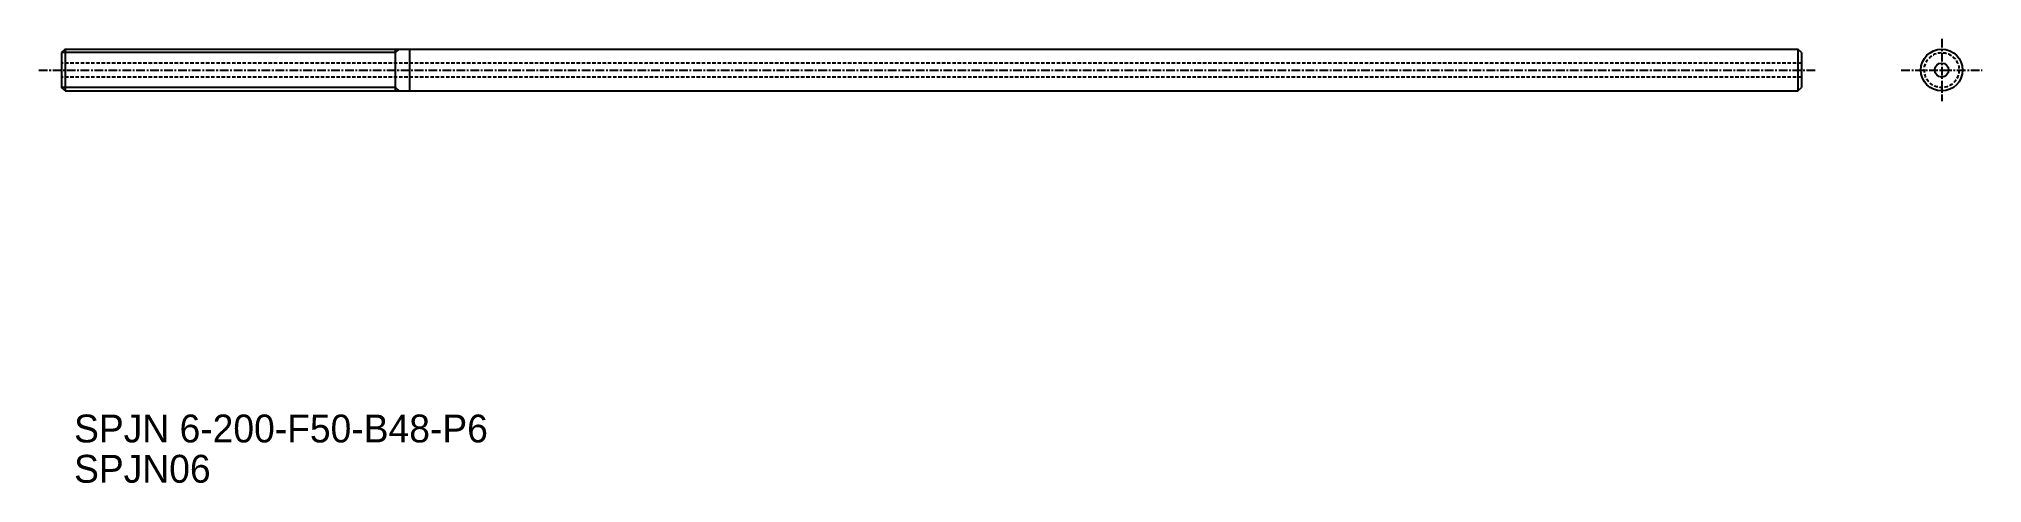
# Model space of a CAD drawing. Extents: x 151 to 430, y 78 to 142.
import ezdxf

# ---------------------------------------------------------------- set-up
doc = ezdxf.new("R2010")
doc.units = 0
doc.linetypes.add('CENTER', pattern=[2, 1.25, -0.25, 0.25, -0.25])
doc.linetypes.add('DASHED', pattern=[0.75, 0.5, -0.25])
doc.layers.get('0').update_dxf_attribs({"linetype": 'CONTINUOUS'})
doc.layers.add('CENTER', color=1, linetype='CENTER')

msp = doc.modelspace()

# ---------------------------------------------------------------- linework, layer by layer
at = {"color": 7, "linetype": 'CONTINUOUS'}
for p, q in [((154.83, 140.71), (154.33, 140.21)), ((154.33, 140.21), (154.33, 135.21)), ((154.83, 140.71), (403.83, 140.71)), ((154.83, 140.71), (154.83, 134.71)), ((202.33, 134.71), (202.33, 140.71)), ((204.33, 140.71), (204.33, 134.71)), ((209.58, 140.71), (209.58, 140.71)), ((214.33, 140.71), (214.33, 140.71)), ((403.83, 140.71), (403.83, 134.71)), ((404.33, 140.21), (403.83, 140.71)), ((404.33, 140.21), (404.33, 135.21)), ((154.83, 134.71), (154.33, 135.21)), ((154.83, 134.71), (403.83, 134.71)), ((403.83, 134.71), (404.33, 135.21))]:
    msp.add_line(p, q, dxfattribs=at)
at = {"color": 3, "linetype": 'CONTINUOUS'}
for p, q in [((202.33, 140.21), (154.33, 140.21)), ((202.33, 140.21), (202.83, 140.71)), ((202.33, 135.21), (154.33, 135.21)), ((202.33, 135.21), (202.83, 134.71))]:
    msp.add_line(p, q, dxfattribs=at)
at = {"color": 3, "linetype": 'DASHED'}
for p, q in [((404.33, 138.71), (154.33, 138.71)), ((404.33, 136.71), (154.33, 136.71))]:
    msp.add_line(p, q, dxfattribs=at)
at = {"color": 7, "linetype": 'CONTINUOUS'}
for radius in [3, 1]:
    msp.add_circle((424.49, 137.71), radius, dxfattribs=at)
at = {"color": 3, "linetype": 'DASHED'}
msp.add_circle((424.49, 137.71), 2.5, dxfattribs=at)
at = {"layer": 'CENTER', "color": 1, "linetype": 'CENTER'}
for p, q in [((424.49, 142.18), (424.49, 133.24)), ((151.07, 137.71), (406.55, 137.71)), ((418.68, 137.71), (430.3, 137.71))]:
    msp.add_line(p, q, dxfattribs=at)

# ---------------------------------------------------------------- texts
at = {"color": 7, "linetype": 'CONTINUOUS'}
for s, p in [('SPJN 6-200-F50-B48-P6', (156.13, 84.27)), ('SPJN06 ', (156.13, 78.49))]:
    msp.add_text(s, height=4, dxfattribs=at).set_placement(p)

doc.saveas('drawing.dxf')
